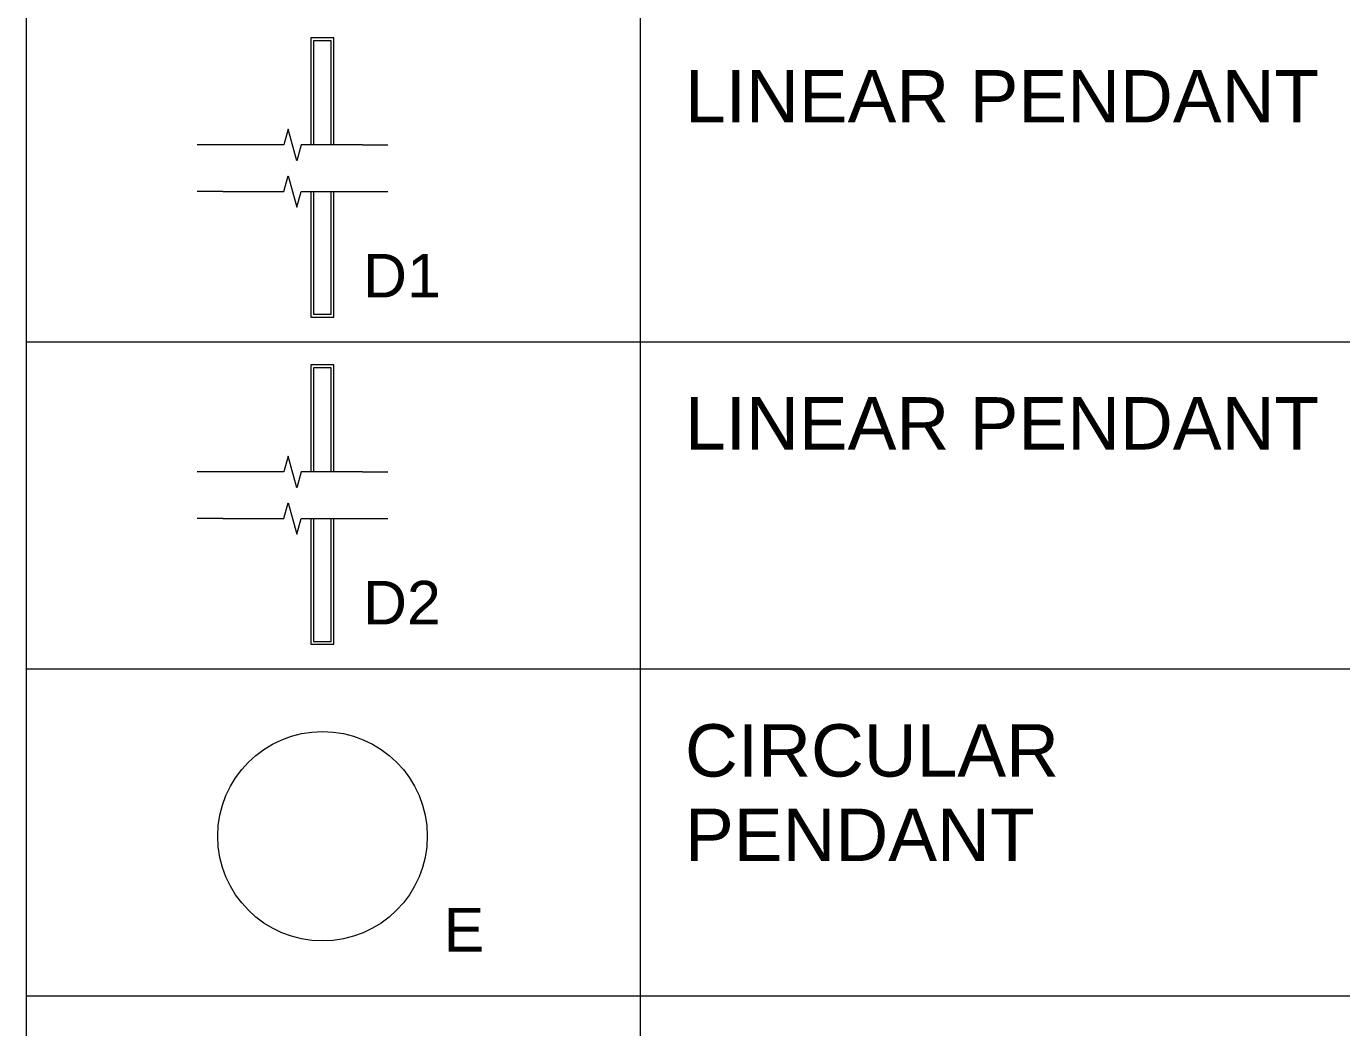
# Model space of a CAD drawing. Header units: inches. Extents: x -1427 to 2274, y -2183 to 260.
# Drawn here: x 742.7 to 968.7, y -297.2 to -125.1 of the extents above; entities that cross this region are included whole.
import ezdxf

# ---------------------------------------------------------------- set-up
doc = ezdxf.new("R2010")
doc.units = ezdxf.units.IN
doc.header["$MEASUREMENT"] = 0
for name, color, linetype, lineweight in [('A-DETL-GENF', 92, 'Continuous', 9), ('A-DETL-MEDM', 33, 'Continuous', 20), ('A-DETL-THIN', 151, 'Continuous', 9), ('E-LITE-EQPM', 33, 'Continuous', 9), ('G-ANNO-TEXT', 231, 'Continuous', 9)]:
    doc.layers.add(name, color=color, linetype=linetype, lineweight=lineweight)
doc.styles.add('Arial', font='arial.ttf', dxfattribs={"height": 7.5})
doc.styles.add('Arial_1', font='arial.ttf', dxfattribs={"height": 9})

# ---------------------------------------------------------------- blocks, each defined once
blk = doc.blocks.new('Family - ___-2578989-_A1004 - Light Fixture Schedule')
at = {"layer": 'E-LITE-EQPM', "lineweight": 20}
for p, q in [((-12.92, -127.05), (-16.92, -127.05)), ((-16.92, -127.05), (-16.92, -145.44)), ((-13.42, -127.55), (-16.42, -127.55)), ((-16.42, -127.55), (-16.42, -145.44)), ((-13.42, -145.44), (-13.42, -127.55)), ((-12.92, -145.44), (-12.92, -127.05)), ((-16.92, -153.44), (-16.92, -175.05)), ((-16.42, -153.44), (-16.42, -174.55)), ((-13.42, -174.55), (-13.42, -153.44)), ((-12.92, -175.05), (-12.92, -153.44)), ((-16.92, -175.05), (-12.92, -175.05)), ((-16.42, -174.55), (-13.42, -174.55))]:
    blk.add_line(p, q, dxfattribs=at)
blk = doc.blocks.new('Family - ___-2596491-_A1004 - Light Fixture Schedule')
at = {"layer": 'E-LITE-EQPM', "lineweight": 20}
for p, q in [((-12.92, -183.26), (-16.92, -183.26)), ((-16.92, -183.26), (-16.92, -201.65)), ((-13.42, -183.76), (-16.42, -183.76)), ((-16.42, -183.76), (-16.42, -201.65)), ((-13.42, -201.65), (-13.42, -183.76)), ((-12.92, -201.65), (-12.92, -183.26)), ((-16.92, -209.65), (-16.92, -231.26)), ((-16.42, -209.65), (-16.42, -230.76)), ((-13.42, -230.76), (-13.42, -209.65)), ((-12.92, -231.26), (-12.92, -209.65)), ((-16.92, -231.26), (-12.92, -231.26)), ((-16.42, -230.76), (-13.42, -230.76))]:
    blk.add_line(p, q, dxfattribs=at)
blk = doc.blocks.new('Double Break Line - Double Break Line-371848-_A1004 - Light Fixture Schedule')
at = {"layer": 'A-DETL-MEDM'}
for p, q in [((-20.79, -86.53), (-21.54, -89.23)), ((-19.29, -91.94), (-20.79, -86.53)), ((-32.04, -89.23), (-36.4, -89.23)), ((-21.54, -89.23), (-32.04, -89.23)), ((-18.54, -89.23), (-19.29, -91.94)), ((-8.04, -89.23), (-18.54, -89.23)), ((-8.04, -89.23), (-3.68, -89.23)), ((-21.54, -97.23), (-20.79, -94.53)), ((-20.79, -94.53), (-19.29, -99.94)), ((-32.04, -97.23), (-36.4, -97.23)), ((-32.04, -97.23), (-21.54, -97.23)), ((-19.29, -99.94), (-18.54, -97.23)), ((-18.54, -97.23), (-8.04, -97.23)), ((-8.04, -97.23), (-3.68, -97.23))]:
    blk.add_line(p, q, dxfattribs=at)

msp = doc.modelspace()

# ---------------------------------------------------------------- linework, layer by layer
at = {"layer": 'A-DETL-MEDM'}
msp.add_line((848.19, 205.97), (848.19, -516.23), dxfattribs=at)
msp.add_circle((793.59, -264.25), 18, dxfattribs=at)
at = {"layer": 'A-DETL-THIN'}
for p, q in [((742.71, -460.3), (742.71, 259.7)), ((742.69, -179.27), (1470.21, -179.27)), ((742.69, -235.47), (1470.21, -235.47)), ((742.69, -291.68), (1470.21, -291.68))]:
    msp.add_line(p, q, dxfattribs=at)

# ---------------------------------------------------------------- block references
at = {"color": 250, "lineweight": 20}
for name in ['Family - ___-2578989-_A1004 - Light Fixture Schedule', 'Family - ___-2596491-_A1004 - Light Fixture Schedule']:
    msp.add_blockref(name, (808.48, 0), dxfattribs=at)
at = {"layer": 'A-DETL-GENF'}
for p in [(808.48, -56.21), (808.48, -112.41)]:
    msp.add_blockref('Double Break Line - Double Break Line-371848-_A1004 - Light Fixture Schedule', p, dxfattribs=at)

# ---------------------------------------------------------------- texts
at = {"layer": 'G-ANNO-TEXT', "color": 7, "attachment_point": 1}
for s, insert, char_height, width, style in [('LINEAR PENDANT', (855.88, -132.58), 9, 133.623, 'Arial_1'), ('D1', (800.54, -164.16), 7.5, 16.665, 'Arial'), ('LINEAR PENDANT', (855.88, -188.79), 9, 133.623, 'Arial_1'), ('D2', (800.54, -220.36), 7.5, 16.665, 'Arial'), ('CIRCULAR ', (855.88, -245), 9, 83.022, 'Arial_1'), ('PENDANT', (855.88, -259.5), 9, 73.932, 'Arial_1'), ('E', (814.41, -276.57), 7.5, 8.787, 'Arial')]:
    msp.add_mtext(s, dxfattribs=dict(at, insert=insert, char_height=char_height, width=width, style=style))

doc.saveas('drawing.dxf')
